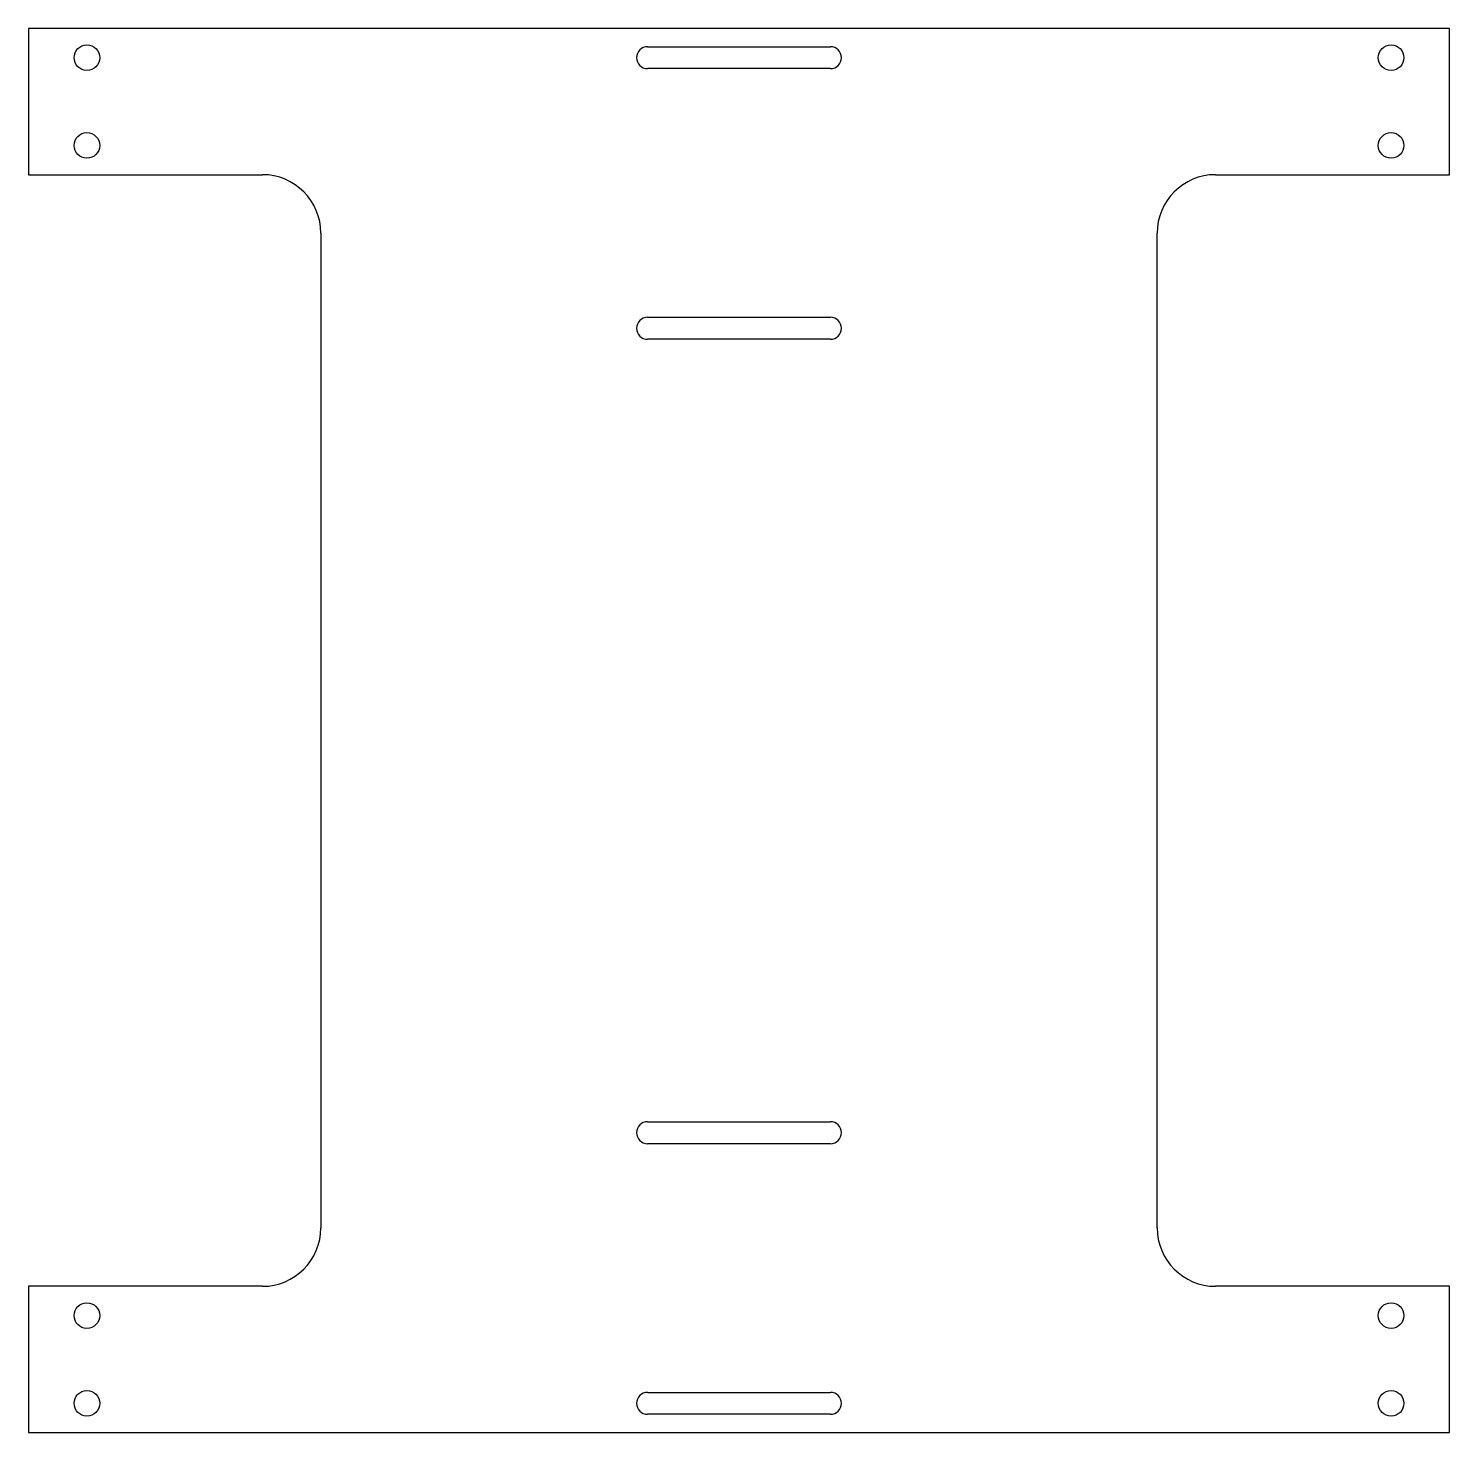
# Model space of a CAD drawing. Header units: millimetres. Extents: x -97 to 97, y -96 to 96.
import ezdxf

# ---------------------------------------------------------------- set-up
doc = ezdxf.new("R2010")
doc.units = ezdxf.units.MM
doc.layers.get('0').update_dxf_attribs({"linetype": 'CONTINUOUS'})

msp = doc.modelspace()

# ---------------------------------------------------------------- linework, layer by layer
for p, q in [((97.18, 96), (-97.18, 96)), ((-97.18, 96), (-97.18, 76)), ((97.18, 76), (97.18, 96)), ((-12.5, 93.5), (12.5, 93.5)), ((12.5, 90.5), (-12.5, 90.5)), ((-97.18, 76), (-65.18, 76)), ((65.18, 76), (97.18, 76)), ((-57.18, 68), (-57.18, -68)), ((57.18, -68), (57.18, 68)), ((-12.5, 56.5), (12.5, 56.5)), ((12.5, 53.5), (-12.5, 53.5)), ((-12.5, -53.5), (12.5, -53.5)), ((12.5, -56.5), (-12.5, -56.5)), ((-97.18, -76), (-97.18, -96)), ((-65.18, -76), (-97.18, -76)), ((97.18, -76), (65.18, -76)), ((97.18, -96), (97.18, -76)), ((-12.5, -90.5), (12.5, -90.5)), ((12.5, -93.5), (-12.5, -93.5)), ((-97.18, -96), (97.18, -96))]:
    msp.add_line(p, q)
for centre in [(-89.18, 92), (89.18, 92), (-89.18, 80), (89.18, 80), (-89.18, -80), (89.18, -80), (-89.18, -92), (89.18, -92)]:
    msp.add_circle(centre, 1.75)
for centre, radius, start, end in [((-12.5, 92), 1.5, 90, 270), ((12.5, 92), 1.5, -90, 90), ((-65.18, 68), 8, 0, 90), ((65.18, 68), 8, 90, 180), ((-12.5, 55), 1.5, 90, 270), ((12.5, 55), 1.5, -90, 90), ((-12.5, -55), 1.5, 90, 270), ((12.5, -55), 1.5, -90, 90), ((-65.18, -68), 8, -90, 0), ((65.18, -68), 8, 180, 270), ((-12.5, -92), 1.5, 90, 270), ((12.5, -92), 1.5, -90, 90)]:
    msp.add_arc(centre, radius, start, end)

doc.saveas('drawing.dxf')
